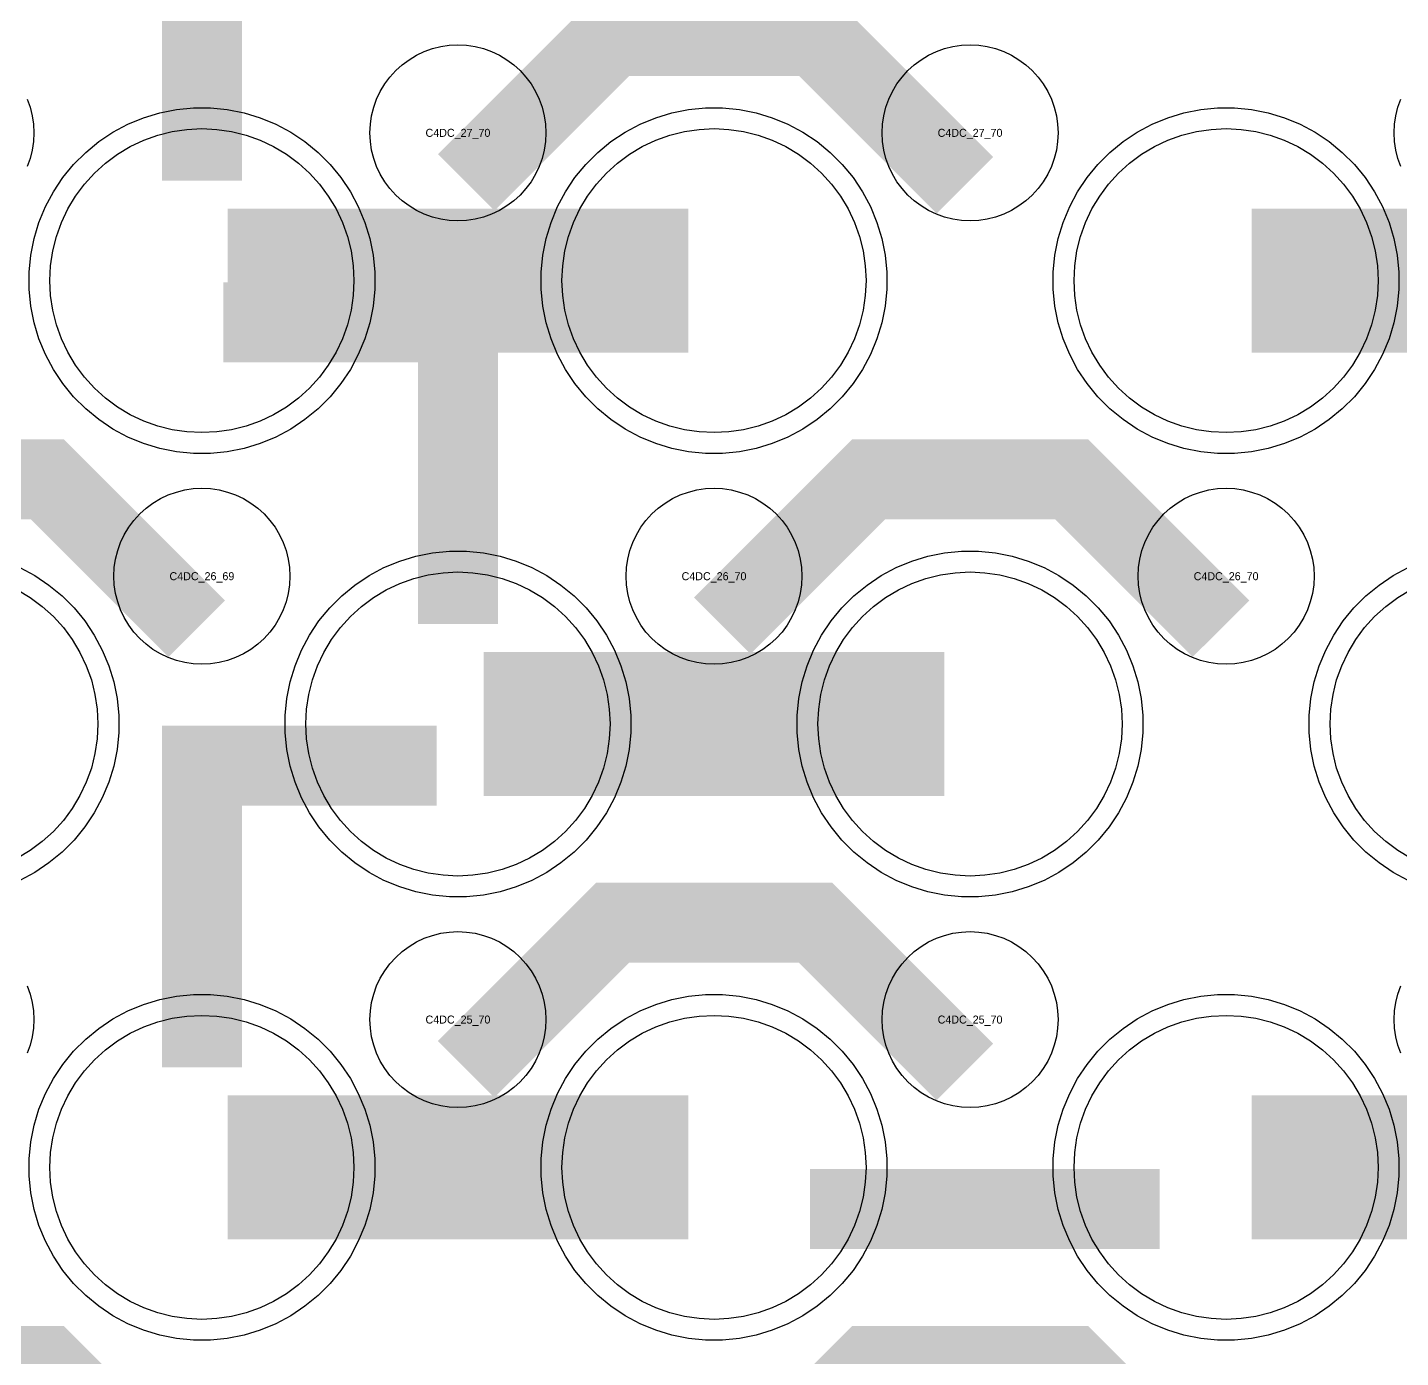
# Model space of a CAD drawing. Extents: x -11880 to 11880, y -14992 to 14992.
# Drawn here: x 10265.5 to 10694.5, y -11434.9 to -11019.2 of the extents above; entities that cross this region are included whole.
import ezdxf
from ezdxf.enums import TextEntityAlignment as Align

# ---------------------------------------------------------------- set-up
doc = ezdxf.new("R2010")
doc.units = 0
doc.header["$MEASUREMENT"] = 0
for name, color, linetype in [('GDS_775_DT_237', 138, 'CONTINUOUS'), ('RDL1_FS', 34, 'CONTINUOUS'), ('RDL_BS', 160, 'CONTINUOUS')]:
    doc.layers.add(name, color=color, linetype=linetype)

msp = doc.modelspace()

# ---------------------------------------------------------------- linework, layer by layer
at = {"layer": 'RDL1_FS'}
for points in [[(10320, -11145.844), (10315.343, -11145.615), (10310.732, -11144.931), (10306.209, -11143.799), (10301.819, -11142.227), (10297.605, -11140.235), (10293.605, -11137.837), (10289.86, -11135.059), (10286.406, -11131.929), (10283.276, -11128.475), (10280.498, -11124.73), (10278.1, -11120.73), (10276.108, -11116.516), (10274.536, -11112.126), (10273.404, -11107.603), (10272.72, -11102.992), (10272.491, -11098.335), (10272.72, -11093.678), (10273.404, -11089.067), (10274.536, -11084.544), (10276.108, -11080.154), (10278.1, -11075.94), (10280.498, -11071.94), (10283.276, -11068.195), (10286.406, -11064.741), (10289.86, -11061.611), (10293.605, -11058.833), (10297.605, -11056.435), (10301.819, -11054.443), (10306.209, -11052.871), (10310.732, -11051.739), (10315.343, -11051.055), (10320, -11050.826), (10324.657, -11051.055), (10329.268, -11051.739), (10333.791, -11052.871), (10338.181, -11054.443), (10342.395, -11056.435), (10346.395, -11058.833), (10350.14, -11061.611), (10353.594, -11064.741), (10356.724, -11068.195), (10359.502, -11071.94), (10361.9, -11075.94), (10363.892, -11080.154), (10365.464, -11084.544), (10366.596, -11089.067), (10367.28, -11093.678), (10367.509, -11098.335), (10367.28, -11102.992), (10366.596, -11107.603), (10365.464, -11112.126), (10363.892, -11116.516), (10361.9, -11120.73), (10359.502, -11124.73), (10356.724, -11128.475), (10353.594, -11131.929), (10350.14, -11135.059), (10346.395, -11137.837), (10342.395, -11140.235), (10338.181, -11142.227), (10333.791, -11143.799), (10329.268, -11144.931), (10324.657, -11145.615)], [(10480, -11145.844), (10475.343, -11145.615), (10470.732, -11144.931), (10466.209, -11143.799), (10461.819, -11142.227), (10457.605, -11140.235), (10453.605, -11137.837), (10449.86, -11135.059), (10446.406, -11131.929), (10443.276, -11128.475), (10440.498, -11124.73), (10438.1, -11120.73), (10436.108, -11116.516), (10434.536, -11112.126), (10433.404, -11107.603), (10432.72, -11102.992), (10432.491, -11098.335), (10432.72, -11093.678), (10433.404, -11089.067), (10434.536, -11084.544), (10436.108, -11080.154), (10438.1, -11075.94), (10440.498, -11071.94), (10443.276, -11068.195), (10446.406, -11064.741), (10449.86, -11061.611), (10453.605, -11058.833), (10457.605, -11056.435), (10461.819, -11054.443), (10466.209, -11052.871), (10470.732, -11051.739), (10475.343, -11051.055), (10480, -11050.826), (10484.657, -11051.055), (10489.268, -11051.739), (10493.791, -11052.871), (10498.181, -11054.443), (10502.395, -11056.435), (10506.395, -11058.833), (10510.14, -11061.611), (10513.594, -11064.741), (10516.724, -11068.195), (10519.502, -11071.94), (10521.9, -11075.94), (10523.892, -11080.154), (10525.464, -11084.544), (10526.596, -11089.067), (10527.28, -11093.678), (10527.509, -11098.335), (10527.28, -11102.992), (10526.596, -11107.603), (10525.464, -11112.126), (10523.892, -11116.516), (10521.9, -11120.73), (10519.502, -11124.73), (10516.724, -11128.475), (10513.594, -11131.929), (10510.14, -11135.059), (10506.395, -11137.837), (10502.395, -11140.235), (10498.181, -11142.227), (10493.791, -11143.799), (10489.268, -11144.931), (10484.657, -11145.615)], [(10400, -11284.409), (10395.343, -11284.18), (10390.732, -11283.496), (10386.209, -11282.364), (10381.819, -11280.792), (10377.605, -11278.8), (10373.605, -11276.402), (10369.86, -11273.624), (10366.406, -11270.494), (10363.276, -11267.04), (10360.498, -11263.295), (10358.1, -11259.295), (10356.108, -11255.081), (10354.536, -11250.691), (10353.404, -11246.168), (10352.72, -11241.557), (10352.491, -11236.9), (10352.72, -11232.243), (10353.404, -11227.632), (10354.536, -11223.109), (10356.108, -11218.719), (10358.1, -11214.505), (10360.498, -11210.505), (10363.276, -11206.76), (10366.406, -11203.306), (10369.86, -11200.176), (10373.605, -11197.398), (10377.605, -11195), (10381.819, -11193.008), (10386.209, -11191.436), (10390.732, -11190.304), (10395.343, -11189.62), (10400, -11189.391), (10404.657, -11189.62), (10409.268, -11190.304), (10413.791, -11191.436), (10418.181, -11193.008), (10422.395, -11195), (10426.395, -11197.398), (10430.14, -11200.176), (10433.594, -11203.306), (10436.724, -11206.76), (10439.502, -11210.505), (10441.9, -11214.505), (10443.892, -11218.719), (10445.464, -11223.109), (10446.596, -11227.632), (10447.28, -11232.243), (10447.509, -11236.9), (10447.28, -11241.557), (10446.596, -11246.168), (10445.464, -11250.691), (10443.892, -11255.081), (10441.9, -11259.295), (10439.502, -11263.295), (10436.724, -11267.04), (10433.594, -11270.494), (10430.14, -11273.624), (10426.395, -11276.402), (10422.395, -11278.8), (10418.181, -11280.792), (10413.791, -11282.364), (10409.268, -11283.496), (10404.657, -11284.18)], [(10560, -11284.409), (10555.343, -11284.18), (10550.732, -11283.496), (10546.209, -11282.364), (10541.819, -11280.792), (10537.605, -11278.8), (10533.605, -11276.402), (10529.86, -11273.624), (10526.406, -11270.494), (10523.276, -11267.04), (10520.498, -11263.295), (10518.1, -11259.295), (10516.108, -11255.081), (10514.536, -11250.691), (10513.404, -11246.168), (10512.72, -11241.557), (10512.491, -11236.9), (10512.72, -11232.243), (10513.404, -11227.632), (10514.536, -11223.109), (10516.108, -11218.719), (10518.1, -11214.505), (10520.498, -11210.505), (10523.276, -11206.76), (10526.406, -11203.306), (10529.86, -11200.176), (10533.605, -11197.398), (10537.605, -11195), (10541.819, -11193.008), (10546.209, -11191.436), (10550.732, -11190.304), (10555.343, -11189.62), (10560, -11189.391), (10564.657, -11189.62), (10569.268, -11190.304), (10573.791, -11191.436), (10578.181, -11193.008), (10582.395, -11195), (10586.395, -11197.398), (10590.14, -11200.176), (10593.594, -11203.306), (10596.724, -11206.76), (10599.502, -11210.505), (10601.9, -11214.505), (10603.892, -11218.719), (10605.464, -11223.109), (10606.596, -11227.632), (10607.28, -11232.243), (10607.509, -11236.9), (10607.28, -11241.557), (10606.596, -11246.168), (10605.464, -11250.691), (10603.892, -11255.081), (10601.9, -11259.295), (10599.502, -11263.295), (10596.724, -11267.04), (10593.594, -11270.494), (10590.14, -11273.624), (10586.395, -11276.402), (10582.395, -11278.8), (10578.181, -11280.792), (10573.791, -11282.364), (10569.268, -11283.496), (10564.657, -11284.18)], [(10320, -11422.969), (10315.343, -11422.74), (10310.732, -11422.056), (10306.209, -11420.924), (10301.819, -11419.352), (10297.605, -11417.36), (10293.605, -11414.962), (10289.86, -11412.184), (10286.406, -11409.054), (10283.276, -11405.6), (10280.498, -11401.855), (10278.1, -11397.855), (10276.108, -11393.641), (10274.536, -11389.251), (10273.404, -11384.728), (10272.72, -11380.117), (10272.491, -11375.46), (10272.72, -11370.803), (10273.404, -11366.192), (10274.536, -11361.669), (10276.108, -11357.279), (10278.1, -11353.065), (10280.498, -11349.065), (10283.276, -11345.32), (10286.406, -11341.866), (10289.86, -11338.736), (10293.605, -11335.958), (10297.605, -11333.56), (10301.819, -11331.568), (10306.209, -11329.996), (10310.732, -11328.864), (10315.343, -11328.18), (10320, -11327.951), (10324.657, -11328.18), (10329.268, -11328.864), (10333.791, -11329.996), (10338.181, -11331.568), (10342.395, -11333.56), (10346.395, -11335.958), (10350.14, -11338.736), (10353.594, -11341.866), (10356.724, -11345.32), (10359.502, -11349.065), (10361.9, -11353.065), (10363.892, -11357.279), (10365.464, -11361.669), (10366.596, -11366.192), (10367.28, -11370.803), (10367.509, -11375.46), (10367.28, -11380.117), (10366.596, -11384.728), (10365.464, -11389.251), (10363.892, -11393.641), (10361.9, -11397.855), (10359.502, -11401.855), (10356.724, -11405.6), (10353.594, -11409.054), (10350.14, -11412.184), (10346.395, -11414.962), (10342.395, -11417.36), (10338.181, -11419.352), (10333.791, -11420.924), (10329.268, -11422.056), (10324.657, -11422.74)], [(10480, -11422.969), (10475.343, -11422.74), (10470.732, -11422.056), (10466.209, -11420.924), (10461.819, -11419.352), (10457.605, -11417.36), (10453.605, -11414.962), (10449.86, -11412.184), (10446.406, -11409.054), (10443.276, -11405.6), (10440.498, -11401.855), (10438.1, -11397.855), (10436.108, -11393.641), (10434.536, -11389.251), (10433.404, -11384.728), (10432.72, -11380.117), (10432.491, -11375.46), (10432.72, -11370.803), (10433.404, -11366.192), (10434.536, -11361.669), (10436.108, -11357.279), (10438.1, -11353.065), (10440.498, -11349.065), (10443.276, -11345.32), (10446.406, -11341.866), (10449.86, -11338.736), (10453.605, -11335.958), (10457.605, -11333.56), (10461.819, -11331.568), (10466.209, -11329.996), (10470.732, -11328.864), (10475.343, -11328.18), (10480, -11327.951), (10484.657, -11328.18), (10489.268, -11328.864), (10493.791, -11329.996), (10498.181, -11331.568), (10502.395, -11333.56), (10506.395, -11335.958), (10510.14, -11338.736), (10513.594, -11341.866), (10516.724, -11345.32), (10519.502, -11349.065), (10521.9, -11353.065), (10523.892, -11357.279), (10525.464, -11361.669), (10526.596, -11366.192), (10527.28, -11370.803), (10527.509, -11375.46), (10527.28, -11380.117), (10526.596, -11384.728), (10525.464, -11389.251), (10523.892, -11393.641), (10521.9, -11397.855), (10519.502, -11401.855), (10516.724, -11405.6), (10513.594, -11409.054), (10510.14, -11412.184), (10506.395, -11414.962), (10502.395, -11417.36), (10498.181, -11419.352), (10493.791, -11420.924), (10489.268, -11422.056), (10484.657, -11422.74)], [(10640, -11422.969), (10635.343, -11422.74), (10630.732, -11422.056), (10626.209, -11420.924), (10621.819, -11419.352), (10617.605, -11417.36), (10613.605, -11414.962), (10609.86, -11412.184), (10606.406, -11409.054), (10603.276, -11405.6), (10600.498, -11401.855), (10598.1, -11397.855), (10596.108, -11393.641), (10594.536, -11389.251), (10593.404, -11384.728), (10592.72, -11380.117), (10592.491, -11375.46), (10592.72, -11370.803), (10593.404, -11366.192), (10594.536, -11361.669), (10596.108, -11357.279), (10598.1, -11353.065), (10600.498, -11349.065), (10603.276, -11345.32), (10606.406, -11341.866), (10609.86, -11338.736), (10613.605, -11335.958), (10617.605, -11333.56), (10621.819, -11331.568), (10626.209, -11329.996), (10630.732, -11328.864), (10635.343, -11328.18), (10640, -11327.951), (10644.657, -11328.18), (10649.268, -11328.864), (10653.791, -11329.996), (10658.181, -11331.568), (10662.395, -11333.56), (10666.395, -11335.958), (10670.14, -11338.736), (10673.594, -11341.866), (10676.724, -11345.32), (10679.502, -11349.065), (10681.9, -11353.065), (10683.892, -11357.279), (10685.464, -11361.669), (10686.596, -11366.192), (10687.28, -11370.803), (10687.509, -11375.46), (10687.28, -11380.117), (10686.596, -11384.728), (10685.464, -11389.251), (10683.892, -11393.641), (10681.9, -11397.855), (10679.502, -11401.855), (10676.724, -11405.6), (10673.594, -11409.054), (10670.14, -11412.184), (10666.395, -11414.962), (10662.395, -11417.36), (10658.181, -11419.352), (10653.791, -11420.924), (10649.268, -11422.056), (10644.657, -11422.74)]]:
    msp.add_lwpolyline(points, close=True, dxfattribs=at)
at = {"layer": 'RDL1_FS', "color": 241, "true_color": 0xf7abae}
msp.add_lwpolyline([(10640, -11145.844), (10635.343, -11145.615), (10630.732, -11144.931), (10626.209, -11143.799), (10621.819, -11142.227), (10617.605, -11140.235), (10613.605, -11137.837), (10609.86, -11135.059), (10606.406, -11131.929), (10603.276, -11128.475), (10600.498, -11124.73), (10598.1, -11120.73), (10596.108, -11116.516), (10594.536, -11112.126), (10593.404, -11107.603), (10592.72, -11102.992), (10592.491, -11098.335), (10592.72, -11093.678), (10593.404, -11089.067), (10594.536, -11084.544), (10596.108, -11080.154), (10598.1, -11075.94), (10600.498, -11071.94), (10603.276, -11068.195), (10606.406, -11064.741), (10609.86, -11061.611), (10613.605, -11058.833), (10617.605, -11056.435), (10621.819, -11054.443), (10626.209, -11052.871), (10630.732, -11051.739), (10635.343, -11051.055), (10640, -11050.826), (10644.657, -11051.055), (10649.268, -11051.739), (10653.791, -11052.871), (10658.181, -11054.443), (10662.395, -11056.435), (10666.395, -11058.833), (10670.14, -11061.611), (10673.594, -11064.741), (10676.724, -11068.195), (10679.502, -11071.94), (10681.9, -11075.94), (10683.892, -11080.154), (10685.464, -11084.544), (10686.596, -11089.067), (10687.28, -11093.678), (10687.509, -11098.335), (10687.28, -11102.992), (10686.596, -11107.603), (10685.464, -11112.126), (10683.892, -11116.516), (10681.9, -11120.73), (10679.502, -11124.73), (10676.724, -11128.475), (10673.594, -11131.929), (10670.14, -11135.059), (10666.395, -11137.837), (10662.395, -11140.235), (10658.181, -11142.227), (10653.791, -11143.799), (10649.268, -11144.931), (10644.657, -11145.615)], close=True, dxfattribs=at)
at = {"layer": 'RDL1_FS'}
for points in [[(10328.002, -11098.335, 45, 45, 0), (10400.002, -11098.335, 45, 45, 0)], [(10400.002, -11098.335, 45, 45, 0), (10472.002, -11098.335, 45, 45, 0)], [(10408.002, -11236.9, 45, 45, 0), (10480.002, -11236.9, 45, 45, 0)], [(10480.002, -11236.9, 45, 45, 0), (10552.002, -11236.9, 45, 45, 0)], [(10328.002, -11375.46, 45, 45, 0), (10400.002, -11375.46, 45, 45, 0)], [(10400.002, -11375.46, 45, 45, 0), (10472.002, -11375.46, 45, 45, 0)], [(10648.002, -11375.46, 45, 45, 0), (10720.002, -11375.46, 45, 45, 0)]]:
    msp.add_lwpolyline(points, format="xyseb", dxfattribs=at)
at = {"layer": 'RDL1_FS', "color": 241, "true_color": 0xf7abae}
msp.add_lwpolyline([(10648.002, -11098.335, 45, 45, 0), (10720.002, -11098.335, 45, 45, 0)], format="xyseb", dxfattribs=at)
at = {"layer": 'RDL1_FS'}
msp.add_lwpolyline([(10262.395, -11195), (10266.395, -11197.398), (10270.14, -11200.176), (10273.594, -11203.306), (10276.724, -11206.76), (10279.502, -11210.505), (10281.9, -11214.505), (10283.892, -11218.719), (10285.464, -11223.109), (10286.596, -11227.632), (10287.28, -11232.243), (10287.509, -11236.9), (10287.28, -11241.557), (10286.596, -11246.168), (10285.464, -11250.691), (10283.892, -11255.081), (10281.9, -11259.295), (10279.502, -11263.295), (10276.724, -11267.04), (10273.594, -11270.494), (10270.14, -11273.624), (10266.395, -11276.402), (10262.395, -11278.8)], dxfattribs=at)
at = {"layer": 'RDL1_FS', "color": 241, "true_color": 0xf7abae}
msp.add_lwpolyline([(10697.605, -11278.8), (10693.605, -11276.402), (10689.86, -11273.624), (10686.406, -11270.494), (10683.276, -11267.04), (10680.498, -11263.295), (10678.1, -11259.295), (10676.108, -11255.081), (10674.536, -11250.691), (10673.404, -11246.168), (10672.72, -11241.557), (10672.491, -11236.9), (10672.72, -11232.243), (10673.404, -11227.632), (10674.536, -11223.109), (10676.108, -11218.719), (10678.1, -11214.505), (10680.498, -11210.505), (10683.276, -11206.76), (10686.406, -11203.306), (10689.86, -11200.176), (10693.605, -11197.398), (10697.605, -11195)], dxfattribs=at)
at = {"layer": 'RDL_BS'}
for points in [[(10320, -11067.065, 25, 25, 0), (10320, -10960.288, 25, 25, 0)], [(10320, -11067.065, 25, 25, 0), (10320, -10960.288, 25, 25, 0)], [(10402.562, -11067.649, 25, 25, 0), (10448.377, -11021.834, 25, 25, 0), (10481.93, -11021.834, 25, 25, 0)], [(10558.401, -11068.548, 25, 25, 0), (10511.687, -11021.834, 25, 25, 0), (10481.929, -11021.834, 25, 25, 0)], [(10400, -11205.63, 25, 25, 0), (10400, -11098.853, 25, 25, 0)], [(10400, -11205.63, 25, 25, 0), (10400, -11098.853, 25, 25, 0)], [(10412.5, -11111.353, 25, 25, 0), (10326.667, -11111.353, 25, 25, 0)], [(10412.5, -11111.353, 25, 25, 0), (10347.833, -11111.353, 25, 25, 0)], [(10318.401, -11207.113, 25, 25, 0), (10271.687, -11160.399, 25, 25, 0), (10241.929, -11160.399, 25, 25, 0)], [(10482.562, -11206.214, 25, 25, 0), (10528.377, -11160.399, 25, 25, 0), (10561.93, -11160.399, 25, 25, 0)], [(10638.401, -11207.113, 25, 25, 0), (10591.687, -11160.399, 25, 25, 0), (10561.929, -11160.399, 25, 25, 0)], [(10320, -11344.195, 25, 25, 0), (10320, -11237.418, 25, 25, 0)], [(10320, -11344.195, 25, 25, 0), (10320, -11237.418, 25, 25, 0)], [(10307.5, -11249.918, 25, 25, 0), (10372.167, -11249.918, 25, 25, 0)], [(10307.5, -11249.918, 25, 25, 0), (10393.333, -11249.918, 25, 25, 0)], [(10402.562, -11344.774, 25, 25, 0), (10448.377, -11298.959, 25, 25, 0), (10481.93, -11298.959, 25, 25, 0)], [(10558.401, -11345.673, 25, 25, 0), (10511.687, -11298.959, 25, 25, 0), (10481.929, -11298.959, 25, 25, 0)], [(10510.016, -11388.473, 25, 25, 0), (10619.281, -11388.473, 25, 25, 0)], [(10318.401, -11484.238, 25, 25, 0), (10271.687, -11437.524, 25, 25, 0), (10241.929, -11437.524, 25, 25, 0)], [(10482.562, -11483.339, 25, 25, 0), (10528.377, -11437.524, 25, 25, 0), (10561.93, -11437.524, 25, 25, 0)], [(10638.401, -11484.238, 25, 25, 0), (10591.687, -11437.524, 25, 25, 0), (10561.929, -11437.524, 25, 25, 0)]]:
    msp.add_lwpolyline(points, format="xyseb", dxfattribs=at)
for points in [[(10400, -11079.641), (10397.307, -11079.509), (10394.635, -11079.113), (10392.016, -11078.456), (10389.481, -11077.549), (10387.044, -11076.397), (10384.72, -11075.004), (10382.557, -11073.401), (10380.558, -11071.589), (10378.746, -11069.59), (10377.143, -11067.427), (10375.75, -11065.103), (10374.598, -11062.666), (10373.691, -11060.131), (10373.034, -11057.512), (10372.638, -11054.84), (10372.506, -11052.147), (10372.638, -11049.454), (10373.034, -11046.782), (10373.691, -11044.163), (10374.598, -11041.628), (10375.75, -11039.191), (10377.143, -11036.867), (10378.746, -11034.704), (10380.558, -11032.705), (10382.557, -11030.893), (10384.72, -11029.29), (10387.044, -11027.897), (10389.481, -11026.745), (10392.016, -11025.838), (10394.635, -11025.181), (10397.307, -11024.785), (10400, -11024.653), (10402.693, -11024.785), (10405.365, -11025.181), (10407.984, -11025.838), (10410.519, -11026.745), (10412.956, -11027.897), (10415.28, -11029.29), (10417.443, -11030.893), (10419.442, -11032.705), (10421.254, -11034.704), (10422.857, -11036.867), (10424.25, -11039.191), (10425.402, -11041.628), (10426.309, -11044.163), (10426.966, -11046.782), (10427.362, -11049.454), (10427.494, -11052.147), (10427.362, -11054.84), (10426.966, -11057.512), (10426.309, -11060.131), (10425.402, -11062.666), (10424.25, -11065.103), (10422.857, -11067.427), (10421.254, -11069.59), (10419.442, -11071.589), (10417.443, -11073.401), (10415.28, -11075.004), (10412.956, -11076.397), (10410.519, -11077.549), (10407.984, -11078.456), (10405.365, -11079.113), (10402.693, -11079.509)], [(10560, -11079.641), (10557.307, -11079.509), (10554.635, -11079.113), (10552.016, -11078.456), (10549.481, -11077.549), (10547.044, -11076.397), (10544.72, -11075.004), (10542.557, -11073.401), (10540.558, -11071.589), (10538.746, -11069.59), (10537.143, -11067.427), (10535.75, -11065.103), (10534.598, -11062.666), (10533.691, -11060.131), (10533.034, -11057.512), (10532.638, -11054.84), (10532.506, -11052.147), (10532.638, -11049.454), (10533.034, -11046.782), (10533.691, -11044.163), (10534.598, -11041.628), (10535.75, -11039.191), (10537.143, -11036.867), (10538.746, -11034.704), (10540.558, -11032.705), (10542.557, -11030.893), (10544.72, -11029.29), (10547.044, -11027.897), (10549.481, -11026.745), (10552.016, -11025.838), (10554.635, -11025.181), (10557.307, -11024.785), (10560, -11024.653), (10562.693, -11024.785), (10565.365, -11025.181), (10567.984, -11025.838), (10570.519, -11026.745), (10572.956, -11027.897), (10575.28, -11029.29), (10577.443, -11030.893), (10579.442, -11032.705), (10581.254, -11034.704), (10582.857, -11036.867), (10584.25, -11039.191), (10585.402, -11041.628), (10586.309, -11044.163), (10586.966, -11046.782), (10587.362, -11049.454), (10587.494, -11052.147), (10587.362, -11054.84), (10586.966, -11057.512), (10586.309, -11060.131), (10585.402, -11062.666), (10584.25, -11065.103), (10582.857, -11067.427), (10581.254, -11069.59), (10579.442, -11071.589), (10577.443, -11073.401), (10575.28, -11075.004), (10572.956, -11076.397), (10570.519, -11077.549), (10567.984, -11078.456), (10565.365, -11079.113), (10562.693, -11079.509)], [(10317.356, -11152.335), (10312.062, -11151.818), (10306.835, -11150.772), (10301.795, -11149.241), (10296.885, -11147.21), (10292.223, -11144.718), (10287.809, -11141.771), (10283.708, -11138.409), (10279.926, -11134.627), (10276.564, -11130.526), (10273.617, -11126.112), (10271.125, -11121.45), (10269.094, -11116.54), (10267.563, -11111.5), (10266.517, -11106.273), (10266, -11100.979), (10266, -11095.691), (10266.517, -11090.397), (10267.563, -11085.17), (10269.094, -11080.13), (10271.125, -11075.22), (10273.617, -11070.558), (10276.564, -11066.144), (10279.926, -11062.043), (10283.708, -11058.261), (10287.809, -11054.899), (10292.223, -11051.952), (10296.885, -11049.46), (10301.795, -11047.429), (10306.835, -11045.898), (10312.062, -11044.852), (10317.356, -11044.335), (10322.644, -11044.335), (10327.938, -11044.852), (10333.165, -11045.898), (10338.205, -11047.429), (10343.115, -11049.46), (10347.777, -11051.952), (10352.191, -11054.899), (10356.292, -11058.261), (10360.074, -11062.043), (10363.436, -11066.144), (10366.383, -11070.558), (10368.875, -11075.22), (10370.906, -11080.13), (10372.437, -11085.17), (10373.483, -11090.397), (10374, -11095.691), (10374, -11100.979), (10373.483, -11106.273), (10372.437, -11111.5), (10370.906, -11116.54), (10368.875, -11121.45), (10366.383, -11126.112), (10363.436, -11130.526), (10360.074, -11134.627), (10356.292, -11138.409), (10352.191, -11141.771), (10347.777, -11144.718), (10343.115, -11147.21), (10338.205, -11149.241), (10333.165, -11150.772), (10327.938, -11151.818), (10322.644, -11152.335)], [(10477.356, -11152.335), (10472.062, -11151.818), (10466.835, -11150.772), (10461.795, -11149.241), (10456.885, -11147.21), (10452.223, -11144.718), (10447.809, -11141.771), (10443.708, -11138.409), (10439.926, -11134.627), (10436.564, -11130.526), (10433.617, -11126.112), (10431.125, -11121.45), (10429.094, -11116.54), (10427.563, -11111.5), (10426.517, -11106.273), (10426, -11100.979), (10426, -11095.691), (10426.517, -11090.397), (10427.563, -11085.17), (10429.094, -11080.13), (10431.125, -11075.22), (10433.617, -11070.558), (10436.564, -11066.144), (10439.926, -11062.043), (10443.708, -11058.261), (10447.809, -11054.899), (10452.223, -11051.952), (10456.885, -11049.46), (10461.795, -11047.429), (10466.835, -11045.898), (10472.062, -11044.852), (10477.356, -11044.335), (10482.644, -11044.335), (10487.938, -11044.852), (10493.165, -11045.898), (10498.205, -11047.429), (10503.115, -11049.46), (10507.777, -11051.952), (10512.191, -11054.899), (10516.292, -11058.261), (10520.074, -11062.043), (10523.436, -11066.144), (10526.383, -11070.558), (10528.875, -11075.22), (10530.906, -11080.13), (10532.437, -11085.17), (10533.483, -11090.397), (10534, -11095.691), (10534, -11100.979), (10533.483, -11106.273), (10532.437, -11111.5), (10530.906, -11116.54), (10528.875, -11121.45), (10526.383, -11126.112), (10523.436, -11130.526), (10520.074, -11134.627), (10516.292, -11138.409), (10512.191, -11141.771), (10507.777, -11144.718), (10503.115, -11147.21), (10498.205, -11149.241), (10493.165, -11150.772), (10487.938, -11151.818), (10482.644, -11152.335)], [(10320, -11218.206), (10317.307, -11218.074), (10314.635, -11217.678), (10312.016, -11217.021), (10309.481, -11216.114), (10307.044, -11214.962), (10304.72, -11213.569), (10302.557, -11211.966), (10300.558, -11210.154), (10298.746, -11208.155), (10297.143, -11205.992), (10295.75, -11203.668), (10294.598, -11201.231), (10293.691, -11198.696), (10293.034, -11196.077), (10292.638, -11193.405), (10292.506, -11190.712), (10292.638, -11188.019), (10293.034, -11185.347), (10293.691, -11182.728), (10294.598, -11180.193), (10295.75, -11177.756), (10297.143, -11175.432), (10298.746, -11173.269), (10300.558, -11171.27), (10302.557, -11169.458), (10304.72, -11167.855), (10307.044, -11166.462), (10309.481, -11165.31), (10312.016, -11164.403), (10314.635, -11163.746), (10317.307, -11163.35), (10320, -11163.218), (10322.693, -11163.35), (10325.365, -11163.746), (10327.984, -11164.403), (10330.519, -11165.31), (10332.956, -11166.462), (10335.28, -11167.855), (10337.443, -11169.458), (10339.442, -11171.27), (10341.254, -11173.269), (10342.857, -11175.432), (10344.25, -11177.756), (10345.402, -11180.193), (10346.309, -11182.728), (10346.966, -11185.347), (10347.362, -11188.019), (10347.494, -11190.712), (10347.362, -11193.405), (10346.966, -11196.077), (10346.309, -11198.696), (10345.402, -11201.231), (10344.25, -11203.668), (10342.857, -11205.992), (10341.254, -11208.155), (10339.442, -11210.154), (10337.443, -11211.966), (10335.28, -11213.569), (10332.956, -11214.962), (10330.519, -11216.114), (10327.984, -11217.021), (10325.365, -11217.678), (10322.693, -11218.074)], [(10480, -11218.206), (10477.307, -11218.074), (10474.635, -11217.678), (10472.016, -11217.021), (10469.481, -11216.114), (10467.044, -11214.962), (10464.72, -11213.569), (10462.557, -11211.966), (10460.558, -11210.154), (10458.746, -11208.155), (10457.143, -11205.992), (10455.75, -11203.668), (10454.598, -11201.231), (10453.691, -11198.696), (10453.034, -11196.077), (10452.638, -11193.405), (10452.506, -11190.712), (10452.638, -11188.019), (10453.034, -11185.347), (10453.691, -11182.728), (10454.598, -11180.193), (10455.75, -11177.756), (10457.143, -11175.432), (10458.746, -11173.269), (10460.558, -11171.27), (10462.557, -11169.458), (10464.72, -11167.855), (10467.044, -11166.462), (10469.481, -11165.31), (10472.016, -11164.403), (10474.635, -11163.746), (10477.307, -11163.35), (10480, -11163.218), (10482.693, -11163.35), (10485.365, -11163.746), (10487.984, -11164.403), (10490.519, -11165.31), (10492.956, -11166.462), (10495.28, -11167.855), (10497.443, -11169.458), (10499.442, -11171.27), (10501.254, -11173.269), (10502.857, -11175.432), (10504.25, -11177.756), (10505.402, -11180.193), (10506.309, -11182.728), (10506.966, -11185.347), (10507.362, -11188.019), (10507.494, -11190.712), (10507.362, -11193.405), (10506.966, -11196.077), (10506.309, -11198.696), (10505.402, -11201.231), (10504.25, -11203.668), (10502.857, -11205.992), (10501.254, -11208.155), (10499.442, -11210.154), (10497.443, -11211.966), (10495.28, -11213.569), (10492.956, -11214.962), (10490.519, -11216.114), (10487.984, -11217.021), (10485.365, -11217.678), (10482.693, -11218.074)], [(10640, -11218.206), (10637.307, -11218.074), (10634.635, -11217.678), (10632.016, -11217.021), (10629.481, -11216.114), (10627.044, -11214.962), (10624.72, -11213.569), (10622.557, -11211.966), (10620.558, -11210.154), (10618.746, -11208.155), (10617.143, -11205.992), (10615.75, -11203.668), (10614.598, -11201.231), (10613.691, -11198.696), (10613.034, -11196.077), (10612.638, -11193.405), (10612.506, -11190.712), (10612.638, -11188.019), (10613.034, -11185.347), (10613.691, -11182.728), (10614.598, -11180.193), (10615.75, -11177.756), (10617.143, -11175.432), (10618.746, -11173.269), (10620.558, -11171.27), (10622.557, -11169.458), (10624.72, -11167.855), (10627.044, -11166.462), (10629.481, -11165.31), (10632.016, -11164.403), (10634.635, -11163.746), (10637.307, -11163.35), (10640, -11163.218), (10642.693, -11163.35), (10645.365, -11163.746), (10647.984, -11164.403), (10650.519, -11165.31), (10652.956, -11166.462), (10655.28, -11167.855), (10657.443, -11169.458), (10659.442, -11171.27), (10661.254, -11173.269), (10662.857, -11175.432), (10664.25, -11177.756), (10665.402, -11180.193), (10666.309, -11182.728), (10666.966, -11185.347), (10667.362, -11188.019), (10667.494, -11190.712), (10667.362, -11193.405), (10666.966, -11196.077), (10666.309, -11198.696), (10665.402, -11201.231), (10664.25, -11203.668), (10662.857, -11205.992), (10661.254, -11208.155), (10659.442, -11210.154), (10657.443, -11211.966), (10655.28, -11213.569), (10652.956, -11214.962), (10650.519, -11216.114), (10647.984, -11217.021), (10645.365, -11217.678), (10642.693, -11218.074)], [(10397.356, -11290.9), (10392.062, -11290.383), (10386.835, -11289.337), (10381.795, -11287.806), (10376.885, -11285.775), (10372.223, -11283.283), (10367.809, -11280.336), (10363.708, -11276.974), (10359.926, -11273.192), (10356.564, -11269.091), (10353.617, -11264.677), (10351.125, -11260.015), (10349.094, -11255.105), (10347.563, -11250.065), (10346.517, -11244.838), (10346, -11239.544), (10346, -11234.256), (10346.517, -11228.962), (10347.563, -11223.735), (10349.094, -11218.695), (10351.125, -11213.785), (10353.617, -11209.123), (10356.564, -11204.709), (10359.926, -11200.608), (10363.708, -11196.826), (10367.809, -11193.464), (10372.223, -11190.517), (10376.885, -11188.025), (10381.795, -11185.994), (10386.835, -11184.463), (10392.062, -11183.417), (10397.356, -11182.9), (10402.644, -11182.9), (10407.938, -11183.417), (10413.165, -11184.463), (10418.205, -11185.994), (10423.115, -11188.025), (10427.777, -11190.517), (10432.191, -11193.464), (10436.292, -11196.826), (10440.074, -11200.608), (10443.436, -11204.709), (10446.383, -11209.123), (10448.875, -11213.785), (10450.906, -11218.695), (10452.437, -11223.735), (10453.483, -11228.962), (10454, -11234.256), (10454, -11239.544), (10453.483, -11244.838), (10452.437, -11250.065), (10450.906, -11255.105), (10448.875, -11260.015), (10446.383, -11264.677), (10443.436, -11269.091), (10440.074, -11273.192), (10436.292, -11276.974), (10432.191, -11280.336), (10427.777, -11283.283), (10423.115, -11285.775), (10418.205, -11287.806), (10413.165, -11289.337), (10407.938, -11290.383), (10402.644, -11290.9)], [(10557.356, -11290.9), (10552.062, -11290.383), (10546.835, -11289.337), (10541.795, -11287.806), (10536.885, -11285.775), (10532.223, -11283.283), (10527.809, -11280.336), (10523.708, -11276.974), (10519.926, -11273.192), (10516.564, -11269.091), (10513.617, -11264.677), (10511.125, -11260.015), (10509.094, -11255.105), (10507.563, -11250.065), (10506.517, -11244.838), (10506, -11239.544), (10506, -11234.256), (10506.517, -11228.962), (10507.563, -11223.735), (10509.094, -11218.695), (10511.125, -11213.785), (10513.617, -11209.123), (10516.564, -11204.709), (10519.926, -11200.608), (10523.708, -11196.826), (10527.809, -11193.464), (10532.223, -11190.517), (10536.885, -11188.025), (10541.795, -11185.994), (10546.835, -11184.463), (10552.062, -11183.417), (10557.356, -11182.9), (10562.644, -11182.9), (10567.938, -11183.417), (10573.165, -11184.463), (10578.205, -11185.994), (10583.115, -11188.025), (10587.777, -11190.517), (10592.191, -11193.464), (10596.292, -11196.826), (10600.074, -11200.608), (10603.436, -11204.709), (10606.383, -11209.123), (10608.875, -11213.785), (10610.906, -11218.695), (10612.437, -11223.735), (10613.483, -11228.962), (10614, -11234.256), (10614, -11239.544), (10613.483, -11244.838), (10612.437, -11250.065), (10610.906, -11255.105), (10608.875, -11260.015), (10606.383, -11264.677), (10603.436, -11269.091), (10600.074, -11273.192), (10596.292, -11276.974), (10592.191, -11280.336), (10587.777, -11283.283), (10583.115, -11285.775), (10578.205, -11287.806), (10573.165, -11289.337), (10567.938, -11290.383), (10562.644, -11290.9)], [(10400, -11356.766), (10397.307, -11356.634), (10394.635, -11356.238), (10392.016, -11355.581), (10389.481, -11354.674), (10387.044, -11353.522), (10384.72, -11352.129), (10382.557, -11350.526), (10380.558, -11348.714), (10378.746, -11346.715), (10377.143, -11344.552), (10375.75, -11342.228), (10374.598, -11339.791), (10373.691, -11337.256), (10373.034, -11334.637), (10372.638, -11331.965), (10372.506, -11329.272), (10372.638, -11326.579), (10373.034, -11323.907), (10373.691, -11321.288), (10374.598, -11318.753), (10375.75, -11316.316), (10377.143, -11313.992), (10378.746, -11311.829), (10380.558, -11309.83), (10382.557, -11308.018), (10384.72, -11306.415), (10387.044, -11305.022), (10389.481, -11303.87), (10392.016, -11302.963), (10394.635, -11302.306), (10397.307, -11301.91), (10400, -11301.778), (10402.693, -11301.91), (10405.365, -11302.306), (10407.984, -11302.963), (10410.519, -11303.87), (10412.956, -11305.022), (10415.28, -11306.415), (10417.443, -11308.018), (10419.442, -11309.83), (10421.254, -11311.829), (10422.857, -11313.992), (10424.25, -11316.316), (10425.402, -11318.753), (10426.309, -11321.288), (10426.966, -11323.907), (10427.362, -11326.579), (10427.494, -11329.272), (10427.362, -11331.965), (10426.966, -11334.637), (10426.309, -11337.256), (10425.402, -11339.791), (10424.25, -11342.228), (10422.857, -11344.552), (10421.254, -11346.715), (10419.442, -11348.714), (10417.443, -11350.526), (10415.28, -11352.129), (10412.956, -11353.522), (10410.519, -11354.674), (10407.984, -11355.581), (10405.365, -11356.238), (10402.693, -11356.634)], [(10560, -11356.766), (10557.307, -11356.634), (10554.635, -11356.238), (10552.016, -11355.581), (10549.481, -11354.674), (10547.044, -11353.522), (10544.72, -11352.129), (10542.557, -11350.526), (10540.558, -11348.714), (10538.746, -11346.715), (10537.143, -11344.552), (10535.75, -11342.228), (10534.598, -11339.791), (10533.691, -11337.256), (10533.034, -11334.637), (10532.638, -11331.965), (10532.506, -11329.272), (10532.638, -11326.579), (10533.034, -11323.907), (10533.691, -11321.288), (10534.598, -11318.753), (10535.75, -11316.316), (10537.143, -11313.992), (10538.746, -11311.829), (10540.558, -11309.83), (10542.557, -11308.018), (10544.72, -11306.415), (10547.044, -11305.022), (10549.481, -11303.87), (10552.016, -11302.963), (10554.635, -11302.306), (10557.307, -11301.91), (10560, -11301.778), (10562.693, -11301.91), (10565.365, -11302.306), (10567.984, -11302.963), (10570.519, -11303.87), (10572.956, -11305.022), (10575.28, -11306.415), (10577.443, -11308.018), (10579.442, -11309.83), (10581.254, -11311.829), (10582.857, -11313.992), (10584.25, -11316.316), (10585.402, -11318.753), (10586.309, -11321.288), (10586.966, -11323.907), (10587.362, -11326.579), (10587.494, -11329.272), (10587.362, -11331.965), (10586.966, -11334.637), (10586.309, -11337.256), (10585.402, -11339.791), (10584.25, -11342.228), (10582.857, -11344.552), (10581.254, -11346.715), (10579.442, -11348.714), (10577.443, -11350.526), (10575.28, -11352.129), (10572.956, -11353.522), (10570.519, -11354.674), (10567.984, -11355.581), (10565.365, -11356.238), (10562.693, -11356.634)], [(10317.356, -11429.46), (10312.062, -11428.943), (10306.835, -11427.897), (10301.795, -11426.366), (10296.885, -11424.335), (10292.223, -11421.843), (10287.809, -11418.896), (10283.708, -11415.534), (10279.926, -11411.752), (10276.564, -11407.651), (10273.617, -11403.237), (10271.125, -11398.575), (10269.094, -11393.665), (10267.563, -11388.625), (10266.517, -11383.398), (10266, -11378.104), (10266, -11372.816), (10266.517, -11367.522), (10267.563, -11362.295), (10269.094, -11357.255), (10271.125, -11352.345), (10273.617, -11347.683), (10276.564, -11343.269), (10279.926, -11339.168), (10283.708, -11335.386), (10287.809, -11332.024), (10292.223, -11329.077), (10296.885, -11326.585), (10301.795, -11324.554), (10306.835, -11323.023), (10312.062, -11321.977), (10317.356, -11321.46), (10322.644, -11321.46), (10327.938, -11321.977), (10333.165, -11323.023), (10338.205, -11324.554), (10343.115, -11326.585), (10347.777, -11329.077), (10352.191, -11332.024), (10356.292, -11335.386), (10360.074, -11339.168), (10363.436, -11343.269), (10366.383, -11347.683), (10368.875, -11352.345), (10370.906, -11357.255), (10372.437, -11362.295), (10373.483, -11367.522), (10374, -11372.816), (10374, -11378.104), (10373.483, -11383.398), (10372.437, -11388.625), (10370.906, -11393.665), (10368.875, -11398.575), (10366.383, -11403.237), (10363.436, -11407.651), (10360.074, -11411.752), (10356.292, -11415.534), (10352.191, -11418.896), (10347.777, -11421.843), (10343.115, -11424.335), (10338.205, -11426.366), (10333.165, -11427.897), (10327.938, -11428.943), (10322.644, -11429.46)], [(10477.356, -11429.46), (10472.062, -11428.943), (10466.835, -11427.897), (10461.795, -11426.366), (10456.885, -11424.335), (10452.223, -11421.843), (10447.809, -11418.896), (10443.708, -11415.534), (10439.926, -11411.752), (10436.564, -11407.651), (10433.617, -11403.237), (10431.125, -11398.575), (10429.094, -11393.665), (10427.563, -11388.625), (10426.517, -11383.398), (10426, -11378.104), (10426, -11372.816), (10426.517, -11367.522), (10427.563, -11362.295), (10429.094, -11357.255), (10431.125, -11352.345), (10433.617, -11347.683), (10436.564, -11343.269), (10439.926, -11339.168), (10443.708, -11335.386), (10447.809, -11332.024), (10452.223, -11329.077), (10456.885, -11326.585), (10461.795, -11324.554), (10466.835, -11323.023), (10472.062, -11321.977), (10477.356, -11321.46), (10482.644, -11321.46), (10487.938, -11321.977), (10493.165, -11323.023), (10498.205, -11324.554), (10503.115, -11326.585), (10507.777, -11329.077), (10512.191, -11332.024), (10516.292, -11335.386), (10520.074, -11339.168), (10523.436, -11343.269), (10526.383, -11347.683), (10528.875, -11352.345), (10530.906, -11357.255), (10532.437, -11362.295), (10533.483, -11367.522), (10534, -11372.816), (10534, -11378.104), (10533.483, -11383.398), (10532.437, -11388.625), (10530.906, -11393.665), (10528.875, -11398.575), (10526.383, -11403.237), (10523.436, -11407.651), (10520.074, -11411.752), (10516.292, -11415.534), (10512.191, -11418.896), (10507.777, -11421.843), (10503.115, -11424.335), (10498.205, -11426.366), (10493.165, -11427.897), (10487.938, -11428.943), (10482.644, -11429.46)], [(10637.356, -11429.46), (10632.062, -11428.943), (10626.835, -11427.897), (10621.795, -11426.366), (10616.885, -11424.335), (10612.223, -11421.843), (10607.809, -11418.896), (10603.708, -11415.534), (10599.926, -11411.752), (10596.564, -11407.651), (10593.617, -11403.237), (10591.125, -11398.575), (10589.094, -11393.665), (10587.563, -11388.625), (10586.517, -11383.398), (10586, -11378.104), (10586, -11372.816), (10586.517, -11367.522), (10587.563, -11362.295), (10589.094, -11357.255), (10591.125, -11352.345), (10593.617, -11347.683), (10596.564, -11343.269), (10599.926, -11339.168), (10603.708, -11335.386), (10607.809, -11332.024), (10612.223, -11329.077), (10616.885, -11326.585), (10621.795, -11324.554), (10626.835, -11323.023), (10632.062, -11321.977), (10637.356, -11321.46), (10642.644, -11321.46), (10647.938, -11321.977), (10653.165, -11323.023), (10658.205, -11324.554), (10663.115, -11326.585), (10667.777, -11329.077), (10672.191, -11332.024), (10676.292, -11335.386), (10680.074, -11339.168), (10683.436, -11343.269), (10686.383, -11347.683), (10688.875, -11352.345), (10690.906, -11357.255), (10692.437, -11362.295), (10693.483, -11367.522), (10694, -11372.816), (10694, -11378.104), (10693.483, -11383.398), (10692.437, -11388.625), (10690.906, -11393.665), (10688.875, -11398.575), (10686.383, -11403.237), (10683.436, -11407.651), (10680.074, -11411.752), (10676.292, -11415.534), (10672.191, -11418.896), (10667.777, -11421.843), (10663.115, -11424.335), (10658.205, -11426.366), (10653.165, -11427.897), (10647.938, -11428.943), (10642.644, -11429.46)]]:
    msp.add_lwpolyline(points, close=True, dxfattribs=at)
for points in [[(10265.402, -11041.628), (10266.309, -11044.163), (10266.966, -11046.782), (10267.362, -11049.454), (10267.494, -11052.147), (10267.362, -11054.84), (10266.966, -11057.512), (10266.309, -11060.131), (10265.402, -11062.666)], [(10694.598, -11062.666), (10693.691, -11060.131), (10693.034, -11057.512), (10692.638, -11054.84), (10692.506, -11052.147), (10692.638, -11049.454), (10693.034, -11046.782), (10693.691, -11044.163), (10694.598, -11041.628)], [(10263.115, -11188.025), (10267.777, -11190.517), (10272.191, -11193.464), (10276.292, -11196.826), (10280.074, -11200.608), (10283.436, -11204.709), (10286.383, -11209.123), (10288.875, -11213.785), (10290.906, -11218.695), (10292.437, -11223.735), (10293.483, -11228.962), (10294, -11234.256), (10294, -11239.544), (10293.483, -11244.838), (10292.437, -11250.065), (10290.906, -11255.105), (10288.875, -11260.015), (10286.383, -11264.677), (10283.436, -11269.091), (10280.074, -11273.192), (10276.292, -11276.974), (10272.191, -11280.336), (10267.777, -11283.283), (10263.115, -11285.775)], [(10265.402, -11318.753), (10266.309, -11321.288), (10266.966, -11323.907), (10267.362, -11326.579), (10267.494, -11329.272), (10267.362, -11331.965), (10266.966, -11334.637), (10266.309, -11337.256), (10265.402, -11339.791)], [(10694.598, -11339.791), (10693.691, -11337.256), (10693.034, -11334.637), (10692.638, -11331.965), (10692.506, -11329.272), (10692.638, -11326.579), (10693.034, -11323.907), (10693.691, -11321.288), (10694.598, -11318.753)]]:
    msp.add_lwpolyline(points, dxfattribs=at)
at = {"layer": 'RDL_BS', "color": 241, "true_color": 0xf7abae}
msp.add_lwpolyline([(10637.356, -11152.335), (10632.062, -11151.818), (10626.835, -11150.772), (10621.795, -11149.241), (10616.885, -11147.21), (10612.223, -11144.718), (10607.809, -11141.771), (10603.708, -11138.409), (10599.926, -11134.627), (10596.564, -11130.526), (10593.617, -11126.112), (10591.125, -11121.45), (10589.094, -11116.54), (10587.563, -11111.5), (10586.517, -11106.273), (10586, -11100.979), (10586, -11095.691), (10586.517, -11090.397), (10587.563, -11085.17), (10589.094, -11080.13), (10591.125, -11075.22), (10593.617, -11070.558), (10596.564, -11066.144), (10599.926, -11062.043), (10603.708, -11058.261), (10607.809, -11054.899), (10612.223, -11051.952), (10616.885, -11049.46), (10621.795, -11047.429), (10626.835, -11045.898), (10632.062, -11044.852), (10637.356, -11044.335), (10642.644, -11044.335), (10647.938, -11044.852), (10653.165, -11045.898), (10658.205, -11047.429), (10663.115, -11049.46), (10667.777, -11051.952), (10672.191, -11054.899), (10676.292, -11058.261), (10680.074, -11062.043), (10683.436, -11066.144), (10686.383, -11070.558), (10688.875, -11075.22), (10690.906, -11080.13), (10692.437, -11085.17), (10693.483, -11090.397), (10694, -11095.691), (10694, -11100.979), (10693.483, -11106.273), (10692.437, -11111.5), (10690.906, -11116.54), (10688.875, -11121.45), (10686.383, -11126.112), (10683.436, -11130.526), (10680.074, -11134.627), (10676.292, -11138.409), (10672.191, -11141.771), (10667.777, -11144.718), (10663.115, -11147.21), (10658.205, -11149.241), (10653.165, -11150.772), (10647.938, -11151.818), (10642.644, -11152.335)], close=True, dxfattribs=at)
msp.add_lwpolyline([(10696.885, -11285.775), (10692.223, -11283.283), (10687.809, -11280.336), (10683.708, -11276.974), (10679.926, -11273.192), (10676.564, -11269.091), (10673.617, -11264.677), (10671.125, -11260.015), (10669.094, -11255.105), (10667.563, -11250.065), (10666.517, -11244.838), (10666, -11239.544), (10666, -11234.256), (10666.517, -11228.962), (10667.563, -11223.735), (10669.094, -11218.695), (10671.125, -11213.785), (10673.617, -11209.123), (10676.564, -11204.709), (10679.926, -11200.608), (10683.708, -11196.826), (10687.809, -11193.464), (10692.223, -11190.517), (10696.885, -11188.025)], dxfattribs=at)

# ---------------------------------------------------------------- texts
at = {"layer": 'GDS_775_DT_237'}
for s, p in [('C4DC_27_70', (10400, -11052.147)), ('C4DC_27_70', (10400, -11052.147)), ('C4DC_27_70', (10560, -11052.147)), ('C4DC_27_70', (10560, -11052.147)), ('C4DC_26_69', (10320, -11190.712)), ('C4DC_26_69', (10320, -11190.712)), ('C4DC_26_70', (10480, -11190.712)), ('C4DC_26_70', (10480, -11190.712)), ('C4DC_26_70', (10640, -11190.712)), ('C4DC_26_70', (10640, -11190.712)), ('C4DC_25_70', (10400, -11329.272)), ('C4DC_25_70', (10400, -11329.272)), ('C4DC_25_70', (10560, -11329.272)), ('C4DC_25_70', (10560, -11329.272))]:
    msp.add_text(s, height=2.5, dxfattribs=at).set_placement(p, align=Align.MIDDLE_CENTER)

doc.saveas('drawing.dxf')
